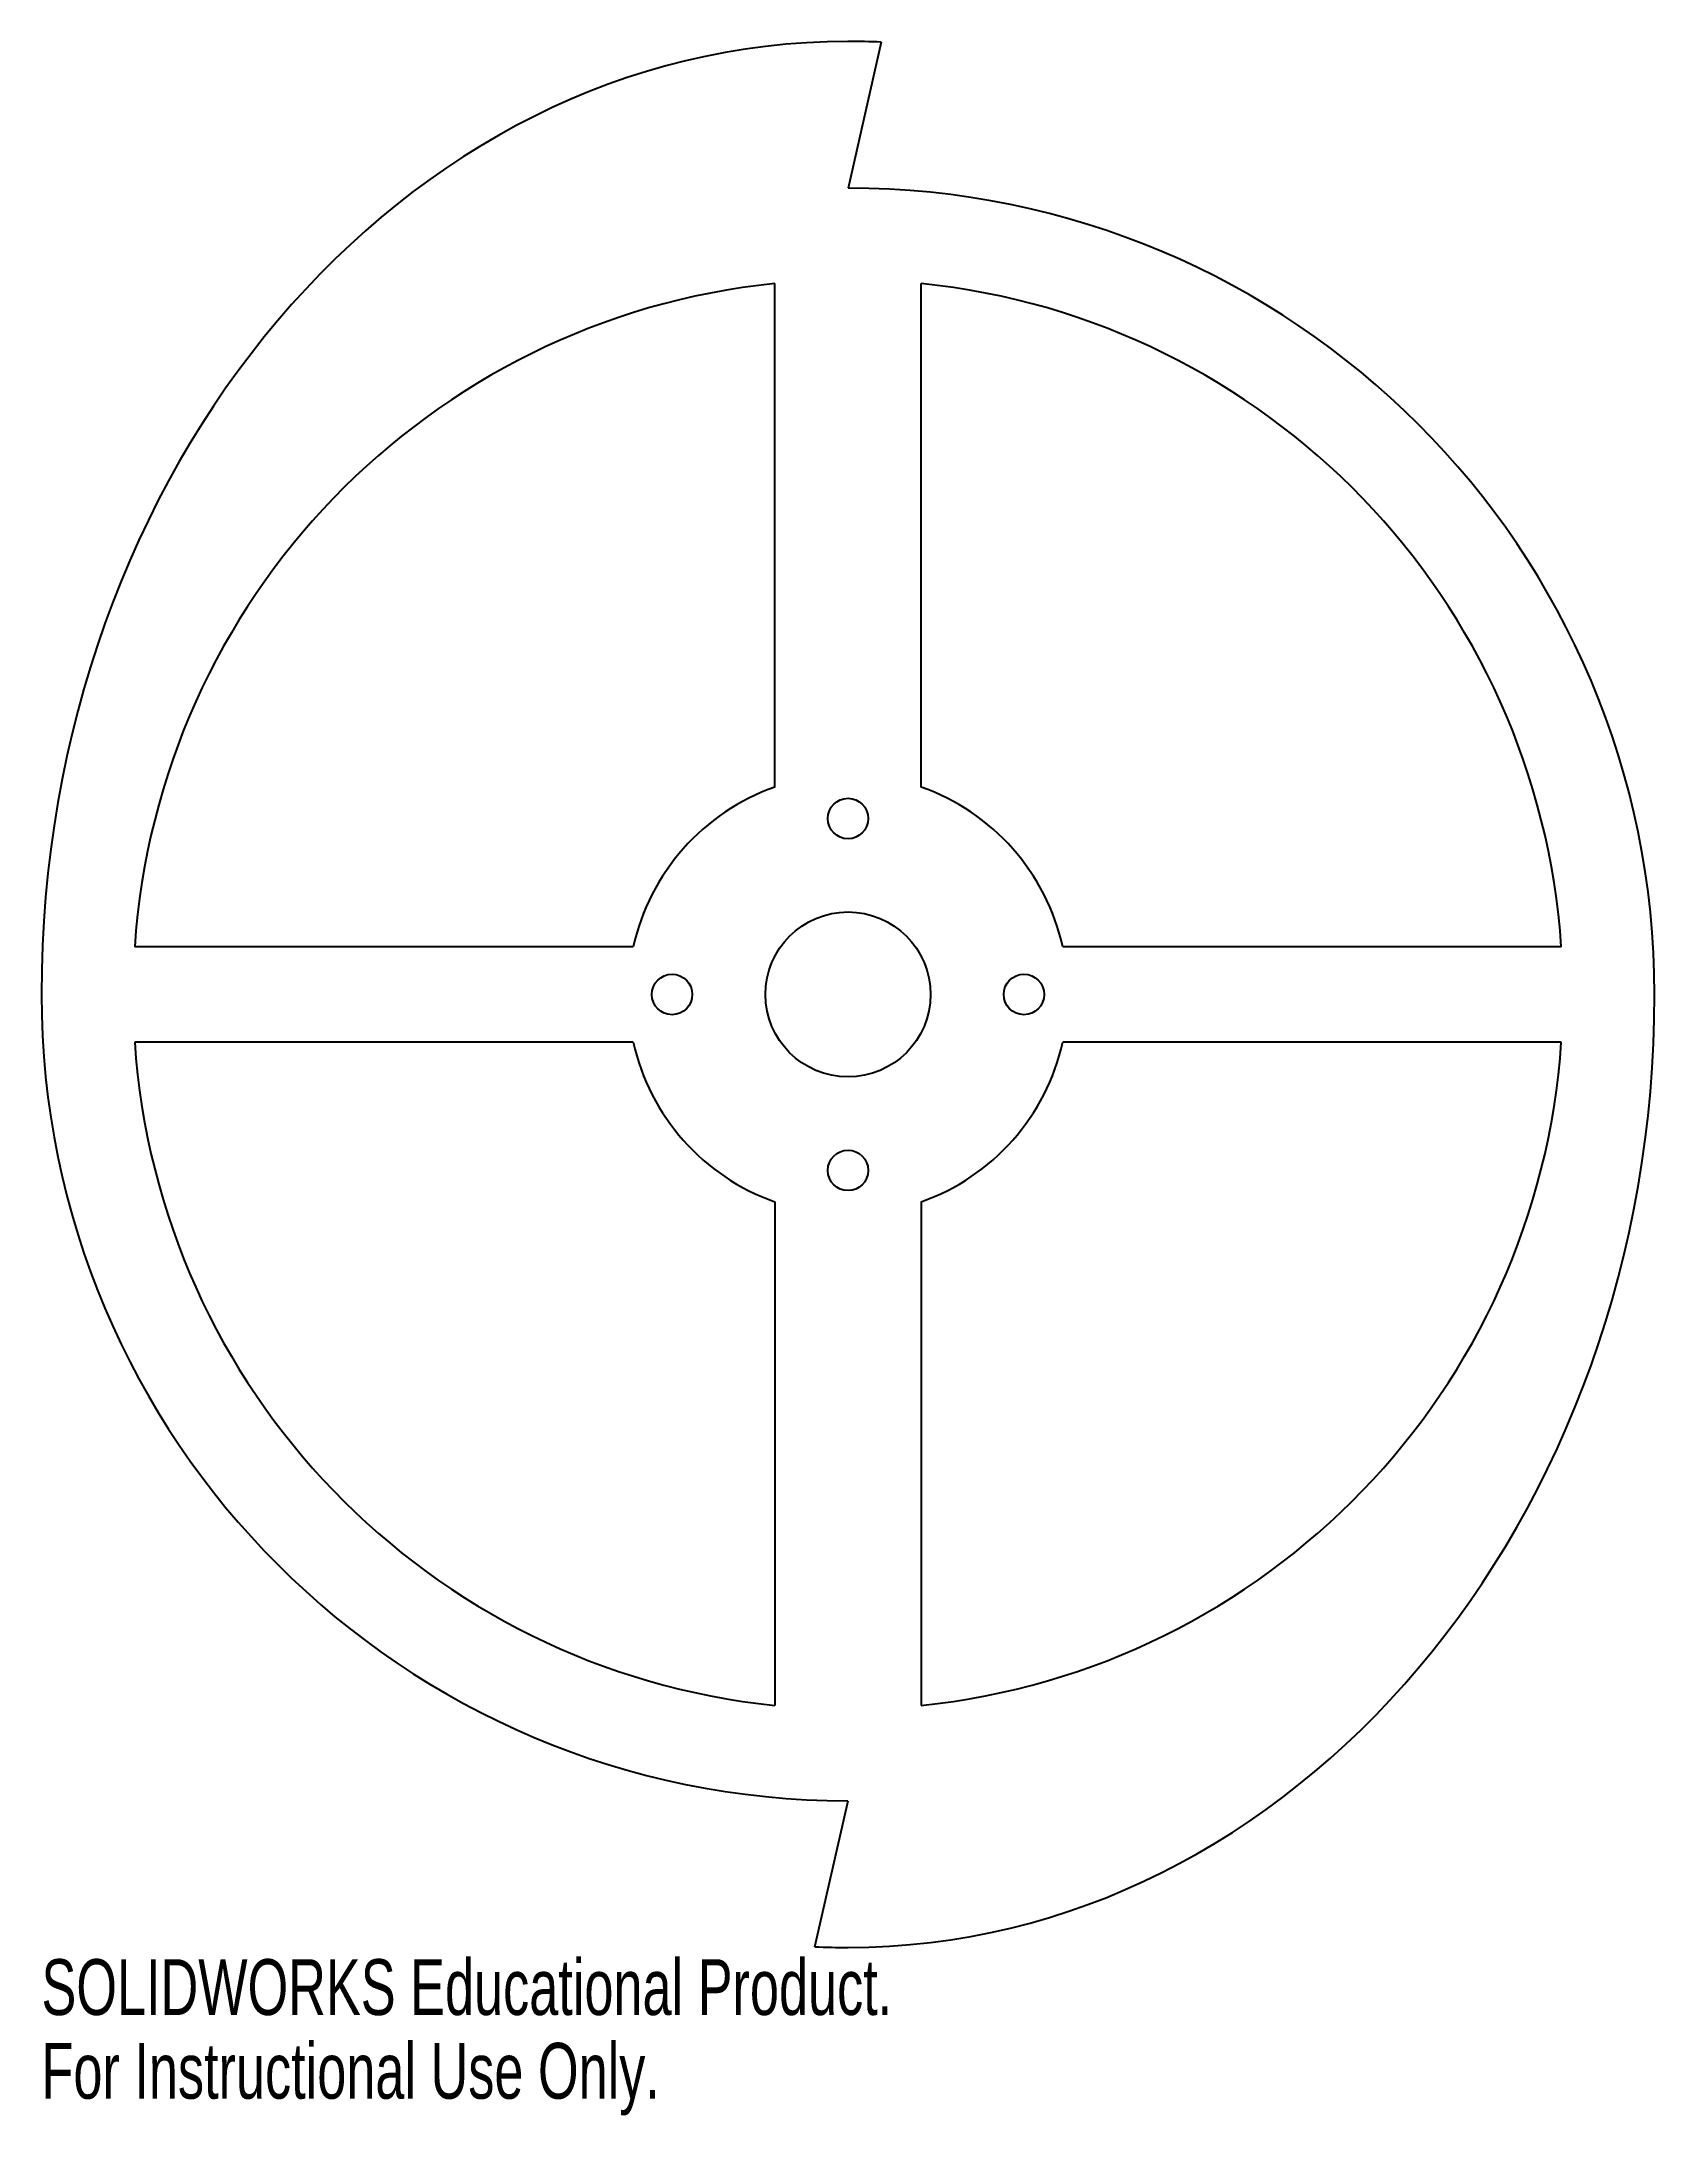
# Model space of a CAD drawing. Header units: inches. Extents: x -2.75 to 2.75, y -3.82 to 3.25.
import ezdxf

# ---------------------------------------------------------------- set-up
doc = ezdxf.new("R2010")
doc.units = ezdxf.units.IN
doc.header["$MEASUREMENT"] = 0
doc.styles.add('SLDTEXTSTYLE0', font='TXT', dxfattribs={"width": 0.7})

msp = doc.modelspace()

# ---------------------------------------------------------------- linework, layer by layer
at = {"color": 7, "linetype": 'Continuous', "lineweight": 25}
for p, q in [((0.1134, 3.248), (0, 2.75)), ((-0.25, 0.7071), (-0.25, 2.4246)), ((0.25, 0.7071), (0.25, 2.4246)), ((-0.7322, 0.1625), (-2.4321, 0.1625)), ((2.4321, 0.1625), (0.7322, 0.1625)), ((-0.7322, -0.1625), (-2.4321, -0.1625)), ((2.4321, -0.1625), (0.7322, -0.1625)), ((-0.25, -0.7071), (-0.25, -2.4246)), ((0.25, -0.7071), (0.25, -2.4246)), ((-0.1134, -3.248), (0, -2.75))]:
    msp.add_line(p, q, dxfattribs=at)
for centre, radius in [((0, 0.6), 0.069), ((0, 0), 0.2813), ((-0.6, 0), 0.069), ((0.6, 0), 0.069), ((0, -0.6), 0.069)]:
    msp.add_circle(centre, radius, dxfattribs=at)
for radius, start, end in [(3.25, 88, 90), (2.75, 0, 90), (2.4375, 95.88684, 176.17745), (2.4375, 3.82255, 84.11316), (0.75, 109.47122, 167.48667), (0.75, 12.51333, 70.52878), (2.75, 180, 270), (2.4375, 183.82255, 264.11316), (0.75, 192.51333, 250.52878), (0.75, 289.47122, 347.48667), (2.4375, 275.88684, 356.17745), (3.25, 268, 270)]:
    msp.add_arc((0, 0), radius, start, end, dxfattribs=at)
for major_axis in [(0, -3.25), (0, 3.25)]:
    msp.add_ellipse((0, 0), major_axis=major_axis, ratio=0.846154, start_param=3.141593, end_param=4.712389, dxfattribs=at)

# ---------------------------------------------------------------- texts
at = {"color": 7, "linetype": 'Continuous', "char_height": 0.1903, "attachment_point": 1, "style": 'SLDTEXTSTYLE0'}
for s, insert in [('SOLIDWORKS Educational Product.', (-2.75, -3.2901)), ('For Instructional Use Only.', (-2.75, -3.5756))]:
    msp.add_mtext(s, dxfattribs=dict(at, insert=insert))

doc.saveas('drawing.dxf')
